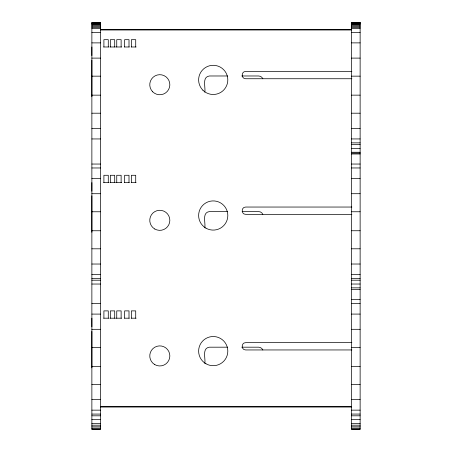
<?xml version="1.0" encoding="UTF-8"?>
<svg xmlns="http://www.w3.org/2000/svg" width="452" height="452" viewBox="0 0 452 452"><rect width="100%" height="100%" fill="white"/><g stroke="black" fill="none" stroke-linecap="round" stroke-linejoin="round"><path stroke-width="0.68" d="M91.869 22.702L100.491 22.702M351.509 22.696L360.131 22.696M91.869 22.973L100.491 22.973M351.509 22.967L360.131 22.967M91.869 23.408L100.491 23.408M351.509 23.402L360.131 23.402M91.869 23.984L100.491 23.984M351.509 23.979L360.131 23.979M91.869 24.691L100.491 24.691M351.509 24.685L360.131 24.685M91.869 25.504L100.491 25.504M351.509 25.498L360.131 25.498M91.869 26.414L100.491 26.414M351.509 26.408L360.131 26.408M91.869 27.402L100.491 27.402M351.509 27.391L360.131 27.391M91.869 28.448L100.491 28.448M351.509 28.436L360.131 28.436M100.48 29.753L351.509 29.753M100.491 29.9L351.52 29.9M91.869 32.369L100.491 32.369M351.509 32.363L360.131 32.363M351.509 42.878L360.131 42.878M91.869 42.883L100.491 42.883M103.621 46.985L108.649 46.985M109.842 46.985L115.367 46.985M116.062 46.985L121.65 46.985M124.441 46.985L129.328 46.985M131.176 46.985L136.103 46.985M91.869 58.11L100.491 58.11M351.509 58.105L360.131 58.105M351.876 71.444L245.707 71.444C241.052 71.331 241.052 78.851 245.707 78.738L351.876 78.738M227.661 75.981L209.383 75.981C201.739 76.987 205.767 87.332 204.818 92.208M241.769 75.981L258.64 75.981L260.408 76.337L261.861 77.32L262.838 78.772M91.869 76.162L100.491 76.162M351.509 76.151L360.131 76.151M91.869 95.152L100.491 95.152M351.509 95.146L360.131 95.146M91.869 113.203L100.491 113.203M351.509 113.198L360.131 113.198M91.869 128.43L100.491 128.43M351.509 128.419L360.131 128.419M91.869 138.945L100.491 138.945M351.509 138.933L360.131 138.933M351.509 142.86L360.131 142.86M351.509 144.6L360.131 144.6M351.509 148.425L360.131 148.425M351.509 152.251L360.131 152.251M351.509 153.121L360.131 153.121M351.509 153.991L360.131 153.991M91.869 164.048L100.491 164.048M351.509 164.042L360.131 164.042M91.869 167.974L100.491 167.974M351.509 167.963L360.131 167.963M91.869 178.489L100.491 178.489M351.509 178.483L360.131 178.483M103.621 182.591L108.649 182.591M109.842 182.591L115.367 182.591M116.062 182.591L121.65 182.591M124.441 182.591L129.328 182.591M131.176 182.591L136.103 182.591M91.869 193.716L100.491 193.716M351.509 193.705L360.131 193.705M351.876 207.044L245.707 207.044C241.052 206.937 241.052 214.451 245.707 214.344L351.876 214.344M227.661 211.581L209.383 211.581C201.739 212.593 205.767 222.938 204.818 227.814M242.153 211.581L258.64 211.581L260.408 211.943L261.861 212.926L262.838 214.372M91.869 211.768L100.491 211.768M351.509 211.756L360.131 211.756M91.869 230.757L100.491 230.757M351.509 230.746L360.131 230.746M91.869 248.809L100.491 248.809M351.509 248.798L360.131 248.798M91.869 264.03L100.491 264.03M351.509 264.024L360.131 264.024M91.869 274.55L100.491 274.55M351.509 274.539L360.131 274.539M91.869 278.472L100.491 278.472M351.509 278.466L360.131 278.466M91.869 280.212L100.491 280.212M351.509 280.2L360.131 280.2M91.869 284.037L100.491 284.037M351.509 284.031L360.131 284.031M351.509 287.856L360.131 287.856M351.509 289.591L360.131 289.591M351.509 299.648L360.131 299.648M91.869 303.58L100.491 303.58M351.509 303.569L360.131 303.569M91.869 314.095L100.491 314.095M351.509 314.083L360.131 314.083M103.621 318.191L108.649 318.191M109.842 318.191L115.367 318.191M116.062 318.191L121.65 318.191M124.441 318.191L129.328 318.191M131.176 318.191L136.103 318.191M91.869 329.316L100.491 329.316M351.509 329.31L360.131 329.31M351.876 342.65L245.707 342.65C241.052 342.543 241.052 350.057 245.707 349.95L351.876 349.95M227.661 347.187L209.383 347.187C201.739 348.193 205.767 358.543 204.818 363.414M241.769 347.187L258.64 347.187L260.408 347.548L261.861 348.526L262.838 349.978M91.869 347.368L100.491 347.368M351.509 347.362L360.131 347.362M91.869 366.363L100.491 366.363M351.509 366.352L360.131 366.352M91.869 384.409L100.491 384.409M351.509 384.403L360.131 384.403M91.869 399.636L100.491 399.636M351.509 399.63L360.131 399.63M100.491 406.772L351.52 406.772M100.48 406.924L351.509 406.924M91.869 410.15L100.491 410.15M351.509 410.145L360.131 410.145M91.869 414.077L100.491 414.077M351.509 414.066L360.131 414.066M91.869 415.812L100.491 415.812M351.509 415.806L360.131 415.806M91.869 419.642L100.491 419.642M351.509 419.631L360.131 419.631M91.869 423.467L100.491 423.467M351.509 423.456L360.131 423.456M351.509 425.196L360.131 425.196M91.869 425.202L100.491 425.202M91.869 426.835L100.491 426.835M351.509 426.824L360.131 426.824M91.869 428.168L100.491 428.168M351.509 428.157L360.131 428.157M91.869 429.067L100.491 429.067M351.509 429.061L360.131 429.061M135.719 46.974L135.719 39.674L131.346 39.674L131.346 46.974M135.719 182.574L135.719 175.28L131.346 175.28L131.346 182.574M135.719 318.18L135.719 310.886L131.346 310.886L131.346 318.18M129.006 46.974L129.006 39.674L124.628 39.674L124.628 46.974M129.006 182.574L129.006 175.28L124.628 175.28L124.628 182.574M129.006 318.18L129.006 310.886L124.628 310.886L124.628 318.18M121.125 46.974L121.125 39.674L116.746 39.674L116.746 46.974M121.125 182.574L121.125 175.28L116.746 175.28L116.746 182.574M121.125 318.18L121.125 310.886L116.746 310.886L116.746 318.18M114.706 46.974L114.706 39.674L110.328 39.674L110.328 46.974M114.706 182.574L114.706 175.28L110.328 175.28L110.328 182.574M114.706 318.18L114.706 310.886L110.328 310.886L110.328 318.18M108.282 46.974L108.282 39.674L103.903 39.674L103.903 46.974M108.282 182.574L108.282 175.28L103.903 175.28L103.903 182.574M108.282 318.18L108.282 310.886L103.903 310.886L103.903 318.18M91.88 46.985L91.88 55.602M91.88 60.178L91.88 96.666M91.88 182.591L91.88 191.207M91.88 195.784L91.88 232.272M91.88 318.191L91.88 326.813M91.88 331.389L91.88 367.877M100.491 22.606L91.869 22.606L91.869 429.4L100.491 429.4L100.491 22.606M360.131 22.6L351.509 22.6L351.509 429.394L360.131 429.394L360.131 22.6M205.926 363.747A14.594 14.594 0 0 0 227.814 351.108A14.594 14.594 0 0 0 205.926 338.469A14.594 14.594 0 0 0 205.926 363.747M154.787 364.611A10.034 10.034 0 0 0 169.839 355.922A10.034 10.034 0 0 0 154.787 347.232A10.034 10.034 0 0 0 154.787 364.611M205.926 228.141A14.594 14.594 0 0 0 227.814 215.502A14.594 14.594 0 0 0 205.926 202.863A14.594 14.594 0 0 0 205.926 228.141M154.787 229.011A10.034 10.034 0 0 0 169.839 220.322A10.034 10.034 0 0 0 154.787 211.632A10.034 10.034 0 0 0 154.787 229.011M152.708 91.812A10.034 10.034 0 0 0 169.494 87.315A10.034 10.034 0 0 0 157.206 75.026A10.034 10.034 0 0 0 152.708 91.812M202.903 90.219A14.594 14.594 0 0 0 227.316 83.676A14.594 14.594 0 0 0 209.445 65.8A14.594 14.594 0 0 0 202.903 90.219"/></g></svg>
